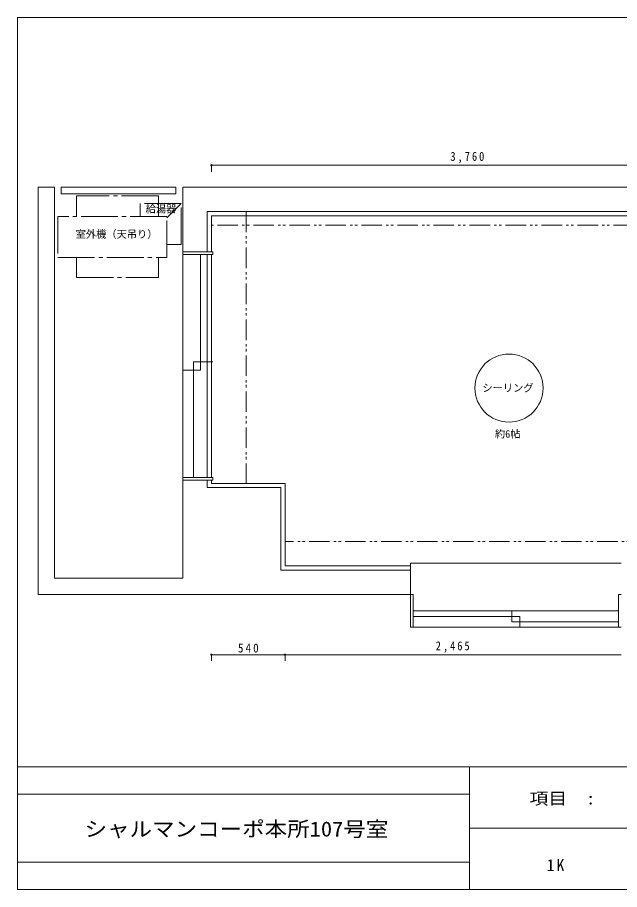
# Model space of a CAD drawing. Units: millimetres at full size, sheet at 1:30; details may follow other scales. Extents: x -6519 to 3331, y -10518 to -4118.
# Drawn here: x -6519 to -2104, y -10518 to -4118 of the extents above; entities that cross this region are included whole.
import ezdxf
from ezdxf.enums import TextEntityAlignment as Align

# ---------------------------------------------------------------- set-up
doc = ezdxf.new("R2010")
doc.units = ezdxf.units.MM
doc.header["$LTSCALE"] = 30
doc.header["$PDMODE"] = 32
doc.header["$PDSIZE"] = 9
for name, pattern in [('CHAIN2', [12, 9, -1, 1, -1]), ('DOUBLE_CHAIN1', [8.8, 5, -1, 0.6, -0.6, 0.6, -1]), ('DOUBLE_CHAIN2', [12.8, 9, -1, 0.6, -0.6, 0.6, -1])]:
    doc.linetypes.add(name, pattern=pattern)
doc.layers.add('0-0', color=7, linetype='Continuous', lineweight=18)
doc.styles.add('ＭＳ ゴシック', font='')
doc.styles.add('ＭＳ 明朝', font='')
doc.styles.get('ＭＳ ゴシック').set_extended_font_data('MS Gothic')
doc.styles.get('ＭＳ 明朝').set_extended_font_data('MS Mincho')

msp = doc.modelspace()

# ---------------------------------------------------------------- linework, layer by layer
at = {"layer": '0-0', "color": 4, "lineweight": 13}
for p, q in [((-6518.93, -10518.08), (-6518.93, -4118.08)), ((3331.07, -4118.08), (-6518.93, -4118.08)), ((3331.07, -9618.08), (-6518.93, -9618.08)), ((-3203.77, -9618.08), (-3203.77, -10518.08)), ((-3203.77, -9818.08), (-6518.93, -9818.08)), ((3331.07, -10068.08), (-3203.77, -10068.08)), ((-5003.77, -10318.08), (-6518.93, -10318.08)), ((-5003.77, -10318.08), (-6518.93, -10318.08)), ((-3203.77, -10318.08), (-6518.93, -10318.08))]:
    msp.add_line(p, q, dxfattribs=at)
at = {"layer": '0-0', "color": 5, "lineweight": 9}
for p, q in [((-5097.25, -5202.71), (-1337.25, -5202.71)), ((-5097.25, -5202.71), (-5097.25, -5250.07)), ((-5097.25, -8794.67), (-4557.25, -8794.67)), ((-5097.25, -8794.67), (-5097.25, -8839.43)), ((-4557.25, -8794.67), (-4557.25, -8839.43)), ((-4557.25, -8794.67), (-2092.25, -8794.67))]:
    msp.add_line(p, q, dxfattribs=at)
at = {"layer": '0-0', "lineweight": 9}
for p, q in [((-6367.25, -5363.18), (-6367.25, -8353.18)), ((-6247.25, -5363.18), (-6367.25, -5363.18)), ((-6247.25, -5363.18), (-6247.25, -8233.18)), ((-6197.25, -5363.18), (-6197.25, -5413.18)), ((-5357.25, -5363.18), (-6197.25, -5363.18)), ((-5357.25, -5363.18), (-5357.25, -5413.18)), ((-5307.25, -5363.18), (-5307.25, -8233.18)), ((2507.75, -5363.18), (-5307.25, -5363.18)), ((-5357.25, -5413.18), (-6197.25, -5413.18)), ((1697.75, -5543.18), (-5127.25, -5543.18)), ((-5127.25, -5543.18), (-5127.25, -5838.18)), ((-5097.25, -5573.18), (-5097.25, -5838.18)), ((12.75, -5573.18), (-5097.25, -5573.18)), ((-5087.25, -5838.18), (-5307.25, -5838.18)), ((-5087.25, -5858.18), (-5307.25, -5858.18)), ((-5177.25, -5858.18), (-5177.25, -6705.68)), ((-5127.25, -5858.18), (-5127.25, -7493.18)), ((-5097.25, -5858.18), (-5097.25, -7493.18)), ((-5087.25, -5838.18), (-5087.25, -5858.18)), ((-5087.25, -6645.68), (-5227.25, -6645.68)), ((-5227.25, -6645.68), (-5227.25, -7493.18)), ((-5177.25, -6705.68), (-5307.25, -6705.68)), ((-5087.25, -7493.18), (-5307.25, -7493.18)), ((-5127.25, -7513.18), (-5127.25, -7568.18)), ((-5097.25, -7513.18), (-5097.25, -7538.18)), ((-4557.25, -7538.18), (-5097.25, -7538.18)), ((-4557.25, -7538.18), (-4557.25, -8143.18)), ((-4587.25, -7568.18), (-5127.25, -7568.18)), ((-4587.25, -7568.18), (-4587.25, -8173.18)), ((-3637.25, -8173.18), (-4587.25, -8173.18)), ((-3637.25, -8143.18), (-4557.25, -8143.18)), ((-5307.25, -8233.18), (-6247.25, -8233.18)), ((-3617.25, -8353.18), (-6367.25, -8353.18)), ((-3617.25, -8353.18), (-3617.25, -8593.18)), ((-2112.25, -8353.18), (-2112.25, -8593.18)), ((-2092.25, -8353.18), (-2112.25, -8353.18)), ((-2112.25, -8473.18), (-3617.25, -8473.18)), ((-2112.25, -8473.18), (-3617.25, -8473.18)), ((-2894.75, -8473.18), (-2894.75, -8553.18)), ((-2834.75, -8513.18), (-3617.25, -8513.18)), ((-2112.25, -8553.18), (-2894.75, -8553.18)), ((-2834.75, -8513.18), (-2834.75, -8593.18)), ((-2092.25, -8593.18), (-3637.25, -8593.18)), ((-2112.25, -8593.18), (-3617.25, -8593.18))]:
    msp.add_line(p, q, dxfattribs=at)
at = {"layer": '0-0', "linetype": 'CHAIN2', "lineweight": 9}
for p, q in [((-5485.53, -5427.6), (-6085.53, -5427.6)), ((-6085.53, -5427.6), (-6085.53, -5579.39)), ((-5485.53, -5579.39), (-5485.53, -5427.6)), ((-6085.53, -5879.39), (-6085.53, -6027.6)), ((-5485.53, -6027.6), (-5485.53, -5879.39)), ((-6085.53, -6027.6), (-5485.53, -6027.6))]:
    msp.add_line(p, q, dxfattribs=at)
at = {"layer": '0-0', "linetype": 'DOUBLE_CHAIN2', "lineweight": 9}
for p, q in [((-5618.69, -5483.52), (-5618.69, -5579.39)), ((-5318.69, -5483.52), (-5422.98, -5587.81)), ((-5422.98, -5783.52), (-5318.69, -5783.52))]:
    msp.add_line(p, q, dxfattribs=at)
at = {"layer": '0-0', "color": 1, "linetype": 'DOUBLE_CHAIN1', "lineweight": 5}
for p, q in [((-4842.25, -5543.18), (-4842.25, -7568.18)), ((1697.75, -5643.18), (-5097.25, -5643.18)), ((1577.75, -7963.18), (-4557.25, -7963.18))]:
    msp.add_line(p, q, dxfattribs=at)
at = {"layer": '0-0', "color": 4, "lineweight": 13}
msp.add_lwpolyline([(3331.07, -4118.08), (3331.07, -10518.08), (-6518.93, -10518.08)], dxfattribs=at)
at = {"layer": '0-0', "linetype": 'DOUBLE_CHAIN2', "lineweight": 9}
msp.add_lwpolyline([(-5318.69, -5783.52), (-5318.69, -5483.52), (-5618.69, -5483.52)], dxfattribs=at)
at = {"layer": '0-0', "linetype": 'CHAIN2', "lineweight": 9}
msp.add_lwpolyline([(-6222.98, -5879.39), (-5422.98, -5879.39), (-5422.98, -5579.39), (-6222.98, -5579.39)], close=True, dxfattribs=at)
at = {"layer": '0-0', "lineweight": 9}
for points in [[(-5087.25, -7493.18), (-5087.25, -7513.18), (-5307.25, -7513.18)], [(-2092.25, -8123.18), (-3637.25, -8123.18), (-3637.25, -8593.18)]]:
    msp.add_lwpolyline(points, dxfattribs=at)
msp.add_circle((-2914.95, -6838), 250, dxfattribs=at)
at = {"layer": '0-0', "color": 4}
for p in [(-5097.25, -5202.71), (-5097.25, -8794.67), (-4557.25, -8794.67)]:
    msp.add_point(p, dxfattribs=at)

# ---------------------------------------------------------------- texts
at = {"layer": '0-0', "color": 4, "style": 'ＭＳ 明朝'}
for s, p in [('給湯器', (-5578.62, -5567.07)), ('室外機（天吊り）', (-6092.32, -5752.58)), ('シーリング', (-3110.01, -6880.75)), ('約6帖', (-3018.02, -7218.37))]:
    msp.add_text(s, height=54.99, dxfattribs=at).set_placement(p, align=Align.BOTTOM_LEFT)
at = {"layer": '0-0', "style": 'ＭＳ 明朝', "width": 1.15}
msp.add_text('項目\u3000:\u3000', height=87.98, dxfattribs=at).set_placement((-2764.84, -9919.95), align=Align.BOTTOM_LEFT)
at = {"layer": '0-0', "color": 3, "style": 'ＭＳ 明朝', "width": 1.1}
msp.add_text('シャルマンコーポ本所107号室', height=110, dxfattribs=at).set_placement((-6027.08, -10161.79), align=Align.BOTTOM_LEFT)
at = {"layer": '0-0', "attachment_point": 7}
for s, insert, char_height, style in [('\\T1.38;\\W0.85;3,760', (-3344.75, -5187.71), 65.98, 'ＭＳ ゴシック'), ('\\T1.38;\\W0.85;2,465', (-3452.25, -8779.67), 65.98, 'ＭＳ ゴシック'), ('\\T1.38;\\W0.9;540', (-4902.25, -8779.67), 65.98, 'ＭＳ ゴシック'), ('\\T1.27;\\W0.95;1K', (-2638.56, -10383), 87.98, 'ＭＳ 明朝')]:
    msp.add_mtext(s, dxfattribs=dict(at, insert=insert, char_height=char_height, style=style))

doc.saveas('drawing.dxf')
